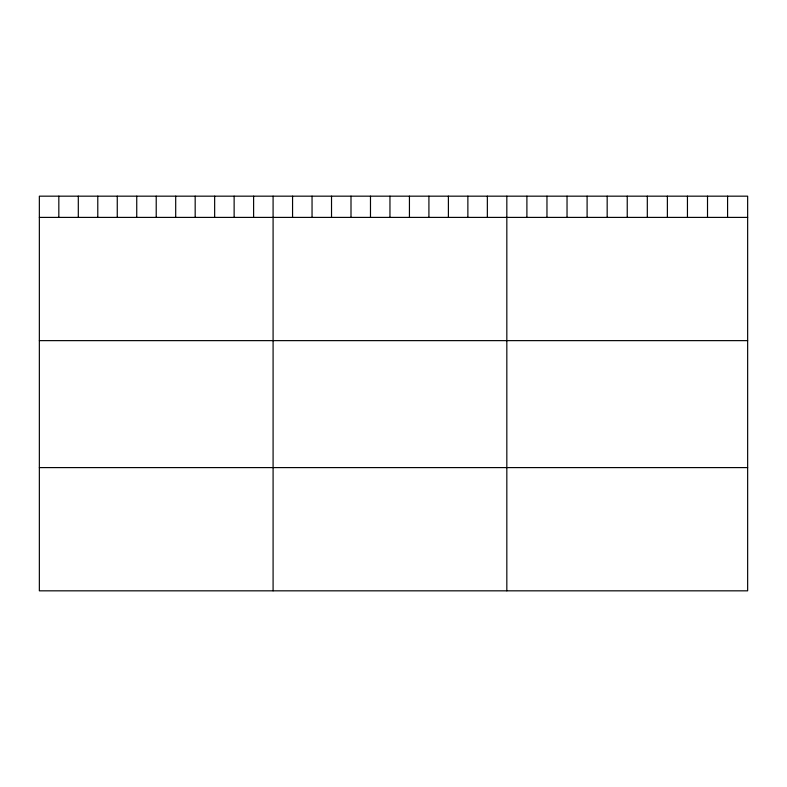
<?xml version="1.0" encoding="UTF-8"?>
<svg xmlns="http://www.w3.org/2000/svg" width="787" height="787" viewBox="0 0 787 787"><rect width="100%" height="100%" fill="white"/><g stroke="black" fill="none" stroke-linecap="round" stroke-linejoin="round"><path stroke-width="1.18" d="M747.65 217.399L747.65 590.83L39.35 590.83L39.35 196.17L747.65 196.17L747.65 217.399L39.35 217.399M39.35 340.633L747.65 340.633M39.35 467.596L747.65 467.596M727.582 196.17L727.582 217.399M707.513 196.17L707.513 217.399M687.444 196.17L687.444 217.399M667.376 196.17L667.376 217.399M647.308 196.17L647.308 217.399M627.239 196.17L627.239 217.399M607.171 196.17L607.171 217.399M587.102 196.17L587.102 217.399M567.034 196.17L567.034 217.399M546.965 196.17L546.965 217.399M526.897 196.17L526.897 217.399M506.828 196.17L506.828 590.83M487.35 196.17L487.35 217.399M467.872 196.17L467.872 217.399M448.393 196.17L448.393 217.399M428.915 196.17L428.915 217.399M409.437 196.17L409.437 217.399M389.958 196.17L389.958 217.399M370.48 196.17L370.48 217.399M351.002 196.17L351.002 217.399M331.524 196.17L331.524 217.399M312.046 196.17L312.046 217.399M292.567 196.17L292.567 217.399M273.089 196.17L273.089 590.83M253.611 196.17L253.611 217.399M234.132 196.17L234.132 217.399M214.654 196.17L214.654 217.399M195.176 196.17L195.176 217.399M175.698 196.17L175.698 217.399M156.22 196.17L156.22 217.399M136.741 196.17L136.741 217.399M117.263 196.17L117.263 217.399M97.785 196.17L97.785 217.399M78.306 196.17L78.306 217.399M58.828 196.17L58.828 217.399"/></g></svg>
